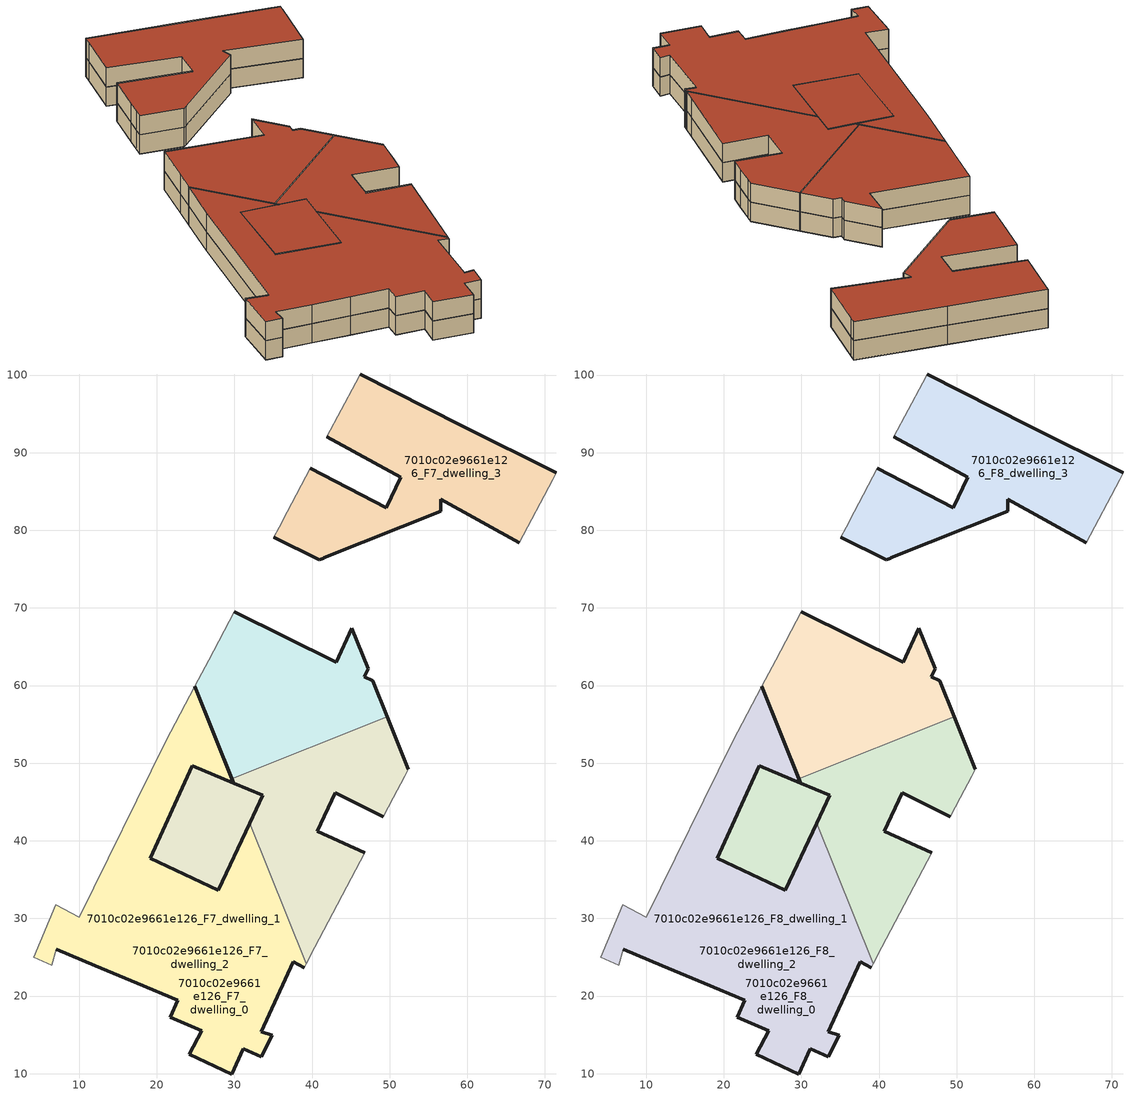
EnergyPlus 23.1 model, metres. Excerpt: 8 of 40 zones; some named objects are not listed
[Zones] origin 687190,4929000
7010c02e9661e126_F7_dwelling_0
 floor outside (EU_floor_Construction): 40.36,26.31 46.78,38.48 40.67,41.22 42.96,46.18 49.19,43.08 50.47,45.51 51.94,48.32 52.38,49.23 49.66,56.01 29.68,48.01 29.92,47.43 33.65,45.84 31.97,42.28 39.22,24.16 z21; 27.9,33.61 31.97,42.28 33.65,45.84 29.92,47.43 24.58,49.68 19.15,37.76 z21; 49.66,56.01 47.82,60.61 46.74,61.15 47.2,62.15 45.12,67.37 43.08,62.97 29.97,69.49 26.67,63.24 24.92,59.92 29.68,48.01 z21
 floor to 7010c02e9661e126_F6_dwelling_0 (EU_floor_Construction): 33.46,12.21 34.84,14.96 33.42,15.38 37.54,24.42 38.96,23.66 39.22,24.16 31.97,42.28 27.9,33.61 19.15,37.76 24.58,49.68 29.92,47.43 29.68,48.01 24.92,59.92 21.15,52.8 9.98,30.17 6.99,31.75 4.12,25.01 6.45,24 7.07,26 12.09,23.89 17.47,21.66 22.72,19.47 21.73,17.24 25.75,15.51 24.17,12.5 29.62,9.96 31.13,13.21 z21
 wall outside (EU_wall_Construction): 24.92,59.92 29.92,47.43 24.58,49.68 19.15,37.76 27.9,33.61 31.97,42.28 / 38.96,23.66 37.55,24.42 33.43,15.38 34.84,14.96 33.46,12.21 31.14,13.21 29.62,9.96 24.18,12.5 25.76,15.51 21.73,17.24 22.72,19.47 17.47,21.66 12.09,23.89 7.07,26 z21:24
 wall adiabatic (EU_wall_Construction): 7.07,26 6.45,24 4.12,25.01 6.99,31.75 9.98,30.17 21.16,52.8 24.92,59.92 / 39.22,24.16 38.96,23.66 z21:24
 wall to 7010c02e9661e126_F7_dwelling_2 (EU_wall_Construction): 31.97,42.28 39.22,24.16 z21:24
7010c02e9661e126_F7_dwelling_1
 floor outside (EU_floor_Construction): 33.46,12.21 34.84,14.96 33.42,15.38 37.54,24.42 38.96,23.66 39.22,24.16 31.97,42.28 27.9,33.61 19.15,37.76 24.58,49.68 29.92,47.43 29.68,48.01 24.92,59.92 21.15,52.8 9.98,30.17 6.99,31.75 4.12,25.01 6.45,24 7.07,26 12.09,23.89 17.47,21.66 22.72,19.47 21.73,17.24 25.75,15.51 24.17,12.5 29.62,9.96 31.13,13.21 z21
 floor to 7010c02e9661e126_F6_dwelling_1 (EU_floor_Construction): 49.66,56.01 47.82,60.61 46.74,61.15 47.2,62.15 45.12,67.37 43.08,62.97 29.97,69.49 26.67,63.24 24.92,59.92 29.68,48.01 z21
 wall outside (EU_wall_Construction): 29.68,48.01 24.92,59.92 / 29.97,69.49 43.08,62.97 45.12,67.37 47.2,62.15 46.74,61.15 47.82,60.61 49.66,56.01 z21:24
 wall adiabatic (EU_wall_Construction): 24.92,59.92 26.68,63.24 29.97,69.49 z21:24
 wall to 7010c02e9661e126_F7_dwelling_2 (EU_wall_Construction): 49.66,56.01 29.68,48.01 z21:24
7010c02e9661e126_F7_dwelling_2
 floor to 7010c02e9661e126_F6_dwelling_2 (EU_floor_Construction): 33.46,12.21 34.84,14.96 33.42,15.38 37.54,24.42 38.96,23.66 39.22,24.16 31.97,42.28 27.9,33.61 19.15,37.76 24.58,49.68 29.92,47.43 29.68,48.01 24.92,59.92 21.15,52.8 9.98,30.17 6.99,31.75 4.12,25.01 6.45,24 7.07,26 12.09,23.89 17.47,21.66 22.72,19.47 21.73,17.24 25.75,15.51 24.17,12.5 29.62,9.96 31.13,13.21 z21; 40.36,26.31 46.78,38.48 40.67,41.22 42.96,46.18 49.19,43.08 50.47,45.51 51.94,48.32 52.38,49.23 49.66,56.01 29.68,48.01 29.92,47.43 33.65,45.84 31.97,42.28 39.22,24.16 z21; 27.9,33.61 31.97,42.28 33.65,45.84 29.92,47.43 24.58,49.68 19.15,37.76 z21
 wall outside (EU_wall_Construction): 49.19,43.08 42.96,46.18 40.67,41.22 46.78,38.48 / 31.97,42.28 33.66,45.84 29.92,47.43 29.68,48.01 / 49.66,56.01 52.38,49.23 z21:24
 wall adiabatic (EU_wall_Construction): 46.78,38.48 40.36,26.31 39.22,24.16 / 52.38,49.23 51.94,48.32 50.47,45.51 49.19,43.08 z21:24
7010c02e9661e126_F7_dwelling_3
 floor to 7010c02e9661e126_F6_dwelling_3 (EU_floor_Construction): 66.68,78.41 71.01,86.51 71.47,87.38 59.29,93.49 46.17,100.13 45.59,99.03 41.9,92.05 51.45,86.86 49.53,82.88 39.75,87.99 36.8,82.4 35.75,80.4 35.06,79.11 40.92,76.2 41.49,76.43 41.5,76.43 56.56,82.46 56.59,83.99 z21
 wall outside (EU_wall_Construction): 39.76,87.99 49.54,82.88 51.45,86.86 41.91,92.05 / 46.18,100.13 59.3,93.49 71.47,87.38 / 66.68,78.41 56.59,83.99 56.56,82.46 41.5,76.43 41.49,76.43 40.92,76.2 35.06,79.11 z21:24
 wall adiabatic (EU_wall_Construction): 35.06,79.11 35.76,80.4 36.81,82.4 39.76,87.99 / 41.91,92.05 45.59,99.03 46.18,100.13 / 71.47,87.38 71.01,86.51 66.68,78.41 z21:24
7010c02e9661e126_F8_dwelling_0
 floor outside (EU_floor_Construction): 40.36,26.31 46.78,38.48 40.67,41.22 42.96,46.18 49.19,43.08 50.47,45.51 51.94,48.32 52.38,49.23 49.66,56.01 29.68,48.01 29.92,47.43 33.65,45.84 31.97,42.28 39.22,24.16 z24; 27.9,33.61 31.97,42.28 33.65,45.84 29.92,47.43 24.58,49.68 19.15,37.76 z24; 49.66,56.01 47.82,60.61 46.74,61.15 47.2,62.15 45.12,67.37 43.08,62.97 29.97,69.49 26.67,63.24 24.92,59.92 29.68,48.01 z24
 floor to 7010c02e9661e126_F7_dwelling_0 (EU_floor_Construction): 33.46,12.21 34.84,14.96 33.42,15.38 37.54,24.42 38.96,23.66 39.22,24.16 31.97,42.28 27.9,33.61 19.15,37.76 24.58,49.68 29.92,47.43 29.68,48.01 24.92,59.92 21.15,52.8 9.98,30.17 6.99,31.75 4.12,25.01 6.45,24 7.07,26 12.09,23.89 17.47,21.66 22.72,19.47 21.73,17.24 25.75,15.51 24.17,12.5 29.62,9.96 31.13,13.21 z24
 wall outside (EU_wall_Construction): 24.92,59.92 29.92,47.43 24.58,49.68 19.15,37.76 27.9,33.61 31.97,42.28 / 38.96,23.66 37.55,24.42 33.43,15.38 34.84,14.96 33.46,12.21 31.14,13.21 29.62,9.96 24.18,12.5 25.76,15.51 21.73,17.24 22.72,19.47 17.47,21.66 12.09,23.89 7.07,26 z24:27
 wall adiabatic (EU_wall_Construction): 7.07,26 6.45,24 4.12,25.01 6.99,31.75 9.98,30.17 21.16,52.8 24.92,59.92 / 39.22,24.16 38.96,23.66 z24:27
 wall to 7010c02e9661e126_F8_dwelling_2 (EU_wall_Construction): 31.97,42.28 39.22,24.16 z24:27
 roof outside (EU_roof_Construction): 24.92,59.92 29.68,48.01 29.92,47.43 24.58,49.68 19.15,37.76 27.9,33.61 31.97,42.28 39.22,24.16 38.96,23.66 37.54,24.42 33.42,15.38 34.84,14.96 33.46,12.21 31.13,13.21 29.62,9.96 24.17,12.5 25.75,15.51 21.73,17.24 22.72,19.47 17.47,21.66 12.09,23.89 7.07,26 6.45,24 4.12,25.01 6.99,31.75 9.98,30.17 21.15,52.8 z27; 45.12,67.37 47.2,62.15 46.74,61.15 47.82,60.61 49.66,56.01 29.68,48.01 24.92,59.92 26.67,63.24 29.97,69.49 43.08,62.97 z27; 49.66,56.01 52.38,49.23 51.94,48.32 50.47,45.51 49.19,43.08 42.96,46.18 40.67,41.22 46.78,38.48 40.36,26.31 39.22,24.16 31.97,42.28 33.65,45.84 29.92,47.43 29.68,48.01 z27; 33.65,45.84 31.97,42.28 27.9,33.61 19.15,37.76 24.58,49.68 29.92,47.43 z27
7010c02e9661e126_F8_dwelling_1
 floor outside (EU_floor_Construction): 33.46,12.21 34.84,14.96 33.42,15.38 37.54,24.42 38.96,23.66 39.22,24.16 31.97,42.28 27.9,33.61 19.15,37.76 24.58,49.68 29.92,47.43 29.68,48.01 24.92,59.92 21.15,52.8 9.98,30.17 6.99,31.75 4.12,25.01 6.45,24 7.07,26 12.09,23.89 17.47,21.66 22.72,19.47 21.73,17.24 25.75,15.51 24.17,12.5 29.62,9.96 31.13,13.21 z24
 floor to 7010c02e9661e126_F7_dwelling_1 (EU_floor_Construction): 49.66,56.01 47.82,60.61 46.74,61.15 47.2,62.15 45.12,67.37 43.08,62.97 29.97,69.49 26.67,63.24 24.92,59.92 29.68,48.01 z24
 wall outside (EU_wall_Construction): 29.68,48.01 24.92,59.92 / 29.97,69.49 43.08,62.97 45.12,67.37 47.2,62.15 46.74,61.15 47.82,60.61 49.66,56.01 z24:27
 wall adiabatic (EU_wall_Construction): 24.92,59.92 26.68,63.24 29.97,69.49 z24:27
 wall to 7010c02e9661e126_F8_dwelling_2 (EU_wall_Construction): 49.66,56.01 29.68,48.01 z24:27
 roof outside (EU_roof_Construction): 24.92,59.92 29.68,48.01 29.92,47.43 24.58,49.68 19.15,37.76 27.9,33.61 31.97,42.28 39.22,24.16 38.96,23.66 37.54,24.42 33.42,15.38 34.84,14.96 33.46,12.21 31.13,13.21 29.62,9.96 24.17,12.5 25.75,15.51 21.73,17.24 22.72,19.47 17.47,21.66 12.09,23.89 7.07,26 6.45,24 4.12,25.01 6.99,31.75 9.98,30.17 21.15,52.8 z27; 45.12,67.37 47.2,62.15 46.74,61.15 47.82,60.61 49.66,56.01 29.68,48.01 24.92,59.92 26.67,63.24 29.97,69.49 43.08,62.97 z27
7010c02e9661e126_F8_dwelling_2
 floor to 7010c02e9661e126_F7_dwelling_2 (EU_floor_Construction): 33.46,12.21 34.84,14.96 33.42,15.38 37.54,24.42 38.96,23.66 39.22,24.16 31.97,42.28 27.9,33.61 19.15,37.76 24.58,49.68 29.92,47.43 29.68,48.01 24.92,59.92 21.15,52.8 9.98,30.17 6.99,31.75 4.12,25.01 6.45,24 7.07,26 12.09,23.89 17.47,21.66 22.72,19.47 21.73,17.24 25.75,15.51 24.17,12.5 29.62,9.96 31.13,13.21 z24; 40.36,26.31 46.78,38.48 40.67,41.22 42.96,46.18 49.19,43.08 50.47,45.51 51.94,48.32 52.38,49.23 49.66,56.01 29.68,48.01 29.92,47.43 33.65,45.84 31.97,42.28 39.22,24.16 z24; 27.9,33.61 31.97,42.28 33.65,45.84 29.92,47.43 24.58,49.68 19.15,37.76 z24
 wall outside (EU_wall_Construction): 49.19,43.08 42.96,46.18 40.67,41.22 46.78,38.48 / 31.97,42.28 33.66,45.84 29.92,47.43 29.68,48.01 / 49.66,56.01 52.38,49.23 z24:27
 wall adiabatic (EU_wall_Construction): 46.78,38.48 40.36,26.31 39.22,24.16 / 52.38,49.23 51.94,48.32 50.47,45.51 49.19,43.08 z24:27
 roof outside (EU_roof_Construction): 24.92,59.92 29.68,48.01 29.92,47.43 24.58,49.68 19.15,37.76 27.9,33.61 31.97,42.28 39.22,24.16 38.96,23.66 37.54,24.42 33.42,15.38 34.84,14.96 33.46,12.21 31.13,13.21 29.62,9.96 24.17,12.5 25.75,15.51 21.73,17.24 22.72,19.47 17.47,21.66 12.09,23.89 7.07,26 6.45,24 4.12,25.01 6.99,31.75 9.98,30.17 21.15,52.8 z27; 49.66,56.01 52.38,49.23 51.94,48.32 50.47,45.51 49.19,43.08 42.96,46.18 40.67,41.22 46.78,38.48 40.36,26.31 39.22,24.16 31.97,42.28 33.65,45.84 29.92,47.43 29.68,48.01 z27; 33.65,45.84 31.97,42.28 27.9,33.61 19.15,37.76 24.58,49.68 29.92,47.43 z27
7010c02e9661e126_F8_dwelling_3
 floor to 7010c02e9661e126_F7_dwelling_3 (EU_floor_Construction): 66.68,78.41 71.01,86.51 71.47,87.38 59.29,93.49 46.17,100.13 45.59,99.03 41.9,92.05 51.45,86.86 49.53,82.88 39.75,87.99 36.8,82.4 35.75,80.4 35.06,79.11 40.92,76.2 41.49,76.43 41.5,76.43 56.56,82.46 56.59,83.99 z24
 wall outside (EU_wall_Construction): 39.76,87.99 49.54,82.88 51.45,86.86 41.91,92.05 / 46.18,100.13 59.3,93.49 71.47,87.38 / 66.68,78.41 56.59,83.99 56.56,82.46 41.5,76.43 41.49,76.43 40.92,76.2 35.06,79.11 z24:27
 wall adiabatic (EU_wall_Construction): 35.06,79.11 35.76,80.4 36.81,82.4 39.76,87.99 / 41.91,92.05 45.59,99.03 46.18,100.13 / 71.47,87.38 71.01,86.51 66.68,78.41 z24:27
 roof outside (EU_roof_Construction): 71.47,87.38 71.01,86.51 66.68,78.41 56.59,83.99 56.56,82.46 41.5,76.43 41.49,76.43 40.92,76.2 35.06,79.11 35.76,80.4 36.81,82.4 39.76,87.99 49.54,82.88 51.45,86.86 41.91,92.05 45.59,99.03 46.18,100.13 59.3,93.49 z27
[Building]
EU S2 Campaign: North Axis=0; Terrain=City; Solar Distribution=FullExterior
[Site:Location]
Bologna: Latitude=44.5; Longitude=11.25; Time Zone=1; Elevation=37
[SizingPeriod:WeatherFileDays]
AnnualSizingPeriod: Begin Month=1; Begin Day of Month=1; End Month=12; End Day of Month=31; Day of Week for Start Day=Monday; Use Weather File Daylight Saving Period=No; Use Weather File Rain and Snow Indicators=No
[MATERIAL]
EU_InternalMass_Material: Roughness=MediumRough; Thickness=0.1; Conductivity=1; Density=1800; Specific Heat=900; Thermal Absorptance=0.9; Solar Absorptance=0.7; Visible Absorptance=0.7
[MATERIAL:NOMASS] Roughness=MediumRough; Thermal Absorptance=0.9; Solar Absorptance=0.7; Visible Absorptance=0.7
Name | Thermal Resistance
EU_wall_NoMass | 0.890213
EU_roof_NoMass | 0.636128
EU_floor_NoMass | 0.79516
[CONSTRUCTION]
EU_wall_Construction: EU_wall_NoMass
EU_roof_Construction: EU_roof_NoMass
EU_floor_Construction: EU_floor_NoMass
EU_InternalMass_Construction: EU_InternalMass_Material
[ZONE] Type=1; Multiplier=1; Ceiling Height=autocalculate; Floor Area=autocalculate; Part of Total Floor Area=Yes
Name | Volume
7010c02e9661e126_F7_dwelling_0; 7010c02e9661e126_F8_dwelling_0 | 4200.49
7010c02e9661e126_F7_dwelling_1; 7010c02e9661e126_F8_dwelling_1 | 2876.23
7010c02e9661e126_F7_dwelling_2; 7010c02e9661e126_F8_dwelling_2 | 3266.07
7010c02e9661e126_F7_dwelling_3; 7010c02e9661e126_F8_dwelling_3 | 1210.26
[INTERNALMASS] Construction=EU_InternalMass_Construction
Name | Zone or ZoneList | Surface Area
7010c02e9661e126_F7_dwelling_0_EU_InternalMass | 7010c02e9661e126_F7_dwelling_0 | 323.631
7010c02e9661e126_F7_dwelling_1_EU_InternalMass | 7010c02e9661e126_F7_dwelling_1 | 323.638
7010c02e9661e126_F7_dwelling_2_EU_InternalMass | 7010c02e9661e126_F7_dwelling_2 | 622.929
7010c02e9661e126_F7_dwelling_3_EU_InternalMass | 7010c02e9661e126_F7_dwelling_3 | 671.602
7010c02e9661e126_F8_dwelling_0_EU_InternalMass | 7010c02e9661e126_F8_dwelling_0 | 323.631
7010c02e9661e126_F8_dwelling_1_EU_InternalMass | 7010c02e9661e126_F8_dwelling_1 | 323.638
7010c02e9661e126_F8_dwelling_2_EU_InternalMass | 7010c02e9661e126_F8_dwelling_2 | 622.929
7010c02e9661e126_F8_dwelling_3_EU_InternalMass | 7010c02e9661e126_F8_dwelling_3 | 671.602
[OTHEREQUIPMENT] Fuel Type=Electricity; Design Level Calculation Method=Watts/Area; Power per Zone Floor Area=1; Fraction Latent=0; Fraction Radiant=0; Fraction Lost=0; Carbon Dioxide Generation Rate=0; EndUse Subcategory=EU_Step8_InternalGains
Name | Zone or ZoneList or Space or SpaceList | Schedule
EU_Step8_InternalGain_7010c02e9661e126_F7_dwelling_0_f000 | 7010c02e9661e126_F7_dwelling_0 | EU_Step8_GainSchedule_7010c02e9661e126_F7_dwelling_0_f000
EU_Step8_InternalGain_7010c02e9661e126_F7_dwelling_1_f000 | 7010c02e9661e126_F7_dwelling_1 | EU_Step8_GainSchedule_7010c02e9661e126_F7_dwelling_1_f000
EU_Step8_InternalGain_7010c02e9661e126_F7_dwelling_2_f000 | 7010c02e9661e126_F7_dwelling_2 | EU_Step8_GainSchedule_7010c02e9661e126_F7_dwelling_2_f000
EU_Step8_InternalGain_7010c02e9661e126_F7_dwelling_3_f000 | 7010c02e9661e126_F7_dwelling_3 | EU_Step8_GainSchedule_7010c02e9661e126_F7_dwelling_3_f000
EU_Step8_InternalGain_7010c02e9661e126_F8_dwelling_0_f000 | 7010c02e9661e126_F8_dwelling_0 | EU_Step8_GainSchedule_7010c02e9661e126_F8_dwelling_0_f000
EU_Step8_InternalGain_7010c02e9661e126_F8_dwelling_1_f000 | 7010c02e9661e126_F8_dwelling_1 | EU_Step8_GainSchedule_7010c02e9661e126_F8_dwelling_1_f000
EU_Step8_InternalGain_7010c02e9661e126_F8_dwelling_2_f000 | 7010c02e9661e126_F8_dwelling_2 | EU_Step8_GainSchedule_7010c02e9661e126_F8_dwelling_2_f000
EU_Step8_InternalGain_7010c02e9661e126_F8_dwelling_3_f000 | 7010c02e9661e126_F8_dwelling_3 | EU_Step8_GainSchedule_7010c02e9661e126_F8_dwelling_3_f000
[ZONEVENTILATION:DESIGNFLOWRATE] Schedule=EU_AlwaysOn; Design Flow Rate Calculation Method=AirChanges/Hour; Air Changes per Hour=0.718634; Ventilation Type=Natural; Fan Pressure Rise=0; Fan Total Efficiency=1; Constant Term Coefficient=1; Temperature Term Coefficient=0; Velocity Term Coefficient=0; Velocity Squared Term Coefficient=0; Minimum Indoor Temperature=-100; Maximum Indoor Temperature=100; Delta Temperature=-100; Minimum Outdoor Temperature=-100; Maximum Outdoor Temperature=100; Maximum Wind Speed=40
Name | Zone or ZoneList or Space or SpaceList
EU_ConstantAir_7010c02e9661e126_F7_dwelling_0 | 7010c02e9661e126_F7_dwelling_0
EU_ConstantAir_7010c02e9661e126_F7_dwelling_1 | 7010c02e9661e126_F7_dwelling_1
EU_ConstantAir_7010c02e9661e126_F7_dwelling_2 | 7010c02e9661e126_F7_dwelling_2
EU_ConstantAir_7010c02e9661e126_F7_dwelling_3 | 7010c02e9661e126_F7_dwelling_3
EU_ConstantAir_7010c02e9661e126_F8_dwelling_0 | 7010c02e9661e126_F8_dwelling_0
EU_ConstantAir_7010c02e9661e126_F8_dwelling_1 | 7010c02e9661e126_F8_dwelling_1
EU_ConstantAir_7010c02e9661e126_F8_dwelling_2 | 7010c02e9661e126_F8_dwelling_2
EU_ConstantAir_7010c02e9661e126_F8_dwelling_3 | 7010c02e9661e126_F8_dwelling_3
[HVACTEMPLATE:ZONE:IDEALLOADSAIRSYSTEM] System Availability Schedule=EU_AlwaysOn; Maximum Heating Supply Air Temperature=50; Minimum Cooling Supply Air Temperature=13; Maximum Heating Supply Air Humidity Ratio=0.0156; Minimum Cooling Supply Air Humidity Ratio=0.0077; Heating Limit=NoLimit; Cooling Limit=NoLimit; Heating Availability Schedule=EU_AlwaysOn; Cooling Availability Schedule=EU_CoolingOff; Dehumidification Control Type=ConstantSensibleHeatRatio; Cooling Sensible Heat Ratio=0.7; Dehumidification Setpoint=60; Humidification Control Type=None; Humidification Setpoint=30; Outdoor Air Method=None; Outdoor Air Flow Rate per Person=0.00944; Outdoor Air Flow Rate per Zone Floor Area=0; Outdoor Air Flow Rate per Zone=0; Demand Controlled Ventilation Type=None; Outdoor Air Economizer Type=NoEconomizer; Heat Recovery Type=None; Sensible Heat Recovery Effectiveness=0.7; Latent Heat Recovery Effectiveness=0.65
Name | Template Thermostat
7010c02e9661e126_F7_dwelling_0 | EU_HeatOnly_7010c02e9661e126_F7_dwelling_0
7010c02e9661e126_F7_dwelling_1 | EU_HeatOnly_7010c02e9661e126_F7_dwelling_1
7010c02e9661e126_F7_dwelling_2 | EU_HeatOnly_7010c02e9661e126_F7_dwelling_2
7010c02e9661e126_F7_dwelling_3 | EU_HeatOnly_7010c02e9661e126_F7_dwelling_3
7010c02e9661e126_F8_dwelling_0 | EU_HeatOnly_7010c02e9661e126_F8_dwelling_0
7010c02e9661e126_F8_dwelling_1 | EU_HeatOnly_7010c02e9661e126_F8_dwelling_1
7010c02e9661e126_F8_dwelling_2 | EU_HeatOnly_7010c02e9661e126_F8_dwelling_2
7010c02e9661e126_F8_dwelling_3 | EU_HeatOnly_7010c02e9661e126_F8_dwelling_3
[SIZING:ZONE] Zone Cooling Design Supply Air Temperature Input Method=SupplyAirTemperature; Zone Cooling Design Supply Air Temperature=13; Zone Heating Design Supply Air Temperature Input Method=SupplyAirTemperature; Zone Heating Design Supply Air Temperature=50; Zone Cooling Design Supply Air Humidity Ratio=0.008; Zone Heating Design Supply Air Humidity Ratio=0.008; Cooling Design Air Flow Method=DesignDay; Cooling Design Air Flow Rate=0; Cooling Minimum Air Flow per Zone Floor Area=0.000762; Cooling Minimum Air Flow=0; Cooling Minimum Air Flow Fraction=0.2; Heating Design Air Flow Method=DesignDay; Heating Design Air Flow Rate=0; Heating Maximum Air Flow per Zone Floor Area=0.002032; Heating Maximum Air Flow=0.141576; Heating Maximum Air Flow Fraction=0.3; Account for Dedicated Outdoor Air System=No; Dedicated Outdoor Air System Control Strategy=NeutralSupplyAir; Dedicated Outdoor Air Low Setpoint Temperature for Design=autosize; Dedicated Outdoor Air High Setpoint Temperature for Design=autosize; Zone Load Sizing Method=Sensible Load Only No Latent Load; Zone Latent Cooling Design Supply Air Humidity Ratio Input Method=HumidityRatioDifference; Zone Cooling Design Supply Air Humidity Ratio Difference=0.005; Zone Latent Heating Design Supply Air Humidity Ratio Input Method=HumidityRatioDifference; Zone Humidification Design Supply Air Humidity Ratio Difference=0.005
7010c02e9661e126_F7_dwelling_0; 7010c02e9661e126_F7_dwelling_1; 7010c02e9661e126_F7_dwelling_2; 7010c02e9661e126_F7_dwelling_3; 7010c02e9661e126_F8_dwelling_0; 7010c02e9661e126_F8_dwelling_1; 7010c02e9661e126_F8_dwelling_2; 7010c02e9661e126_F8_dwelling_3
[SCHEDULE:CONSTANT]
Name | Hourly Value
EU_AlwaysOn | 1
EU_CoolingOff | 0
[SCHEDULE:FILE] Column Number=1; Rows to Skip at Top=0; Number of Hours of Data=8760; Column Separator=Comma; Interpolate to Timestep=No; Minutes per Item=60; Adjust Schedule for Daylight Savings=Yes
Name | File
EU_Step8_GainSchedule_7010c02e9661e126_F7_dwelling_0_f000 | ../../schedules/7010c02e9661e126/7010c02e9661e126_F7_dwelling_0_f000_gain.csv
EU_Step8_GainSchedule_7010c02e9661e126_F7_dwelling_1_f000 | ../../schedules/7010c02e9661e126/7010c02e9661e126_F7_dwelling_1_f000_gain.csv
EU_Step8_GainSchedule_7010c02e9661e126_F7_dwelling_2_f000 | ../../schedules/7010c02e9661e126/7010c02e9661e126_F7_dwelling_2_f000_gain.csv
EU_Step8_GainSchedule_7010c02e9661e126_F7_dwelling_3_f000 | ../../schedules/7010c02e9661e126/7010c02e9661e126_F7_dwelling_3_f000_gain.csv
EU_Step8_GainSchedule_7010c02e9661e126_F8_dwelling_0_f000 | ../../schedules/7010c02e9661e126/7010c02e9661e126_F8_dwelling_0_f000_gain.csv
EU_Step8_GainSchedule_7010c02e9661e126_F8_dwelling_1_f000 | ../../schedules/7010c02e9661e126/7010c02e9661e126_F8_dwelling_1_f000_gain.csv
EU_Step8_GainSchedule_7010c02e9661e126_F8_dwelling_2_f000 | ../../schedules/7010c02e9661e126/7010c02e9661e126_F8_dwelling_2_f000_gain.csv
EU_Step8_GainSchedule_7010c02e9661e126_F8_dwelling_3_f000 | ../../schedules/7010c02e9661e126/7010c02e9661e126_F8_dwelling_3_f000_gain.csv
